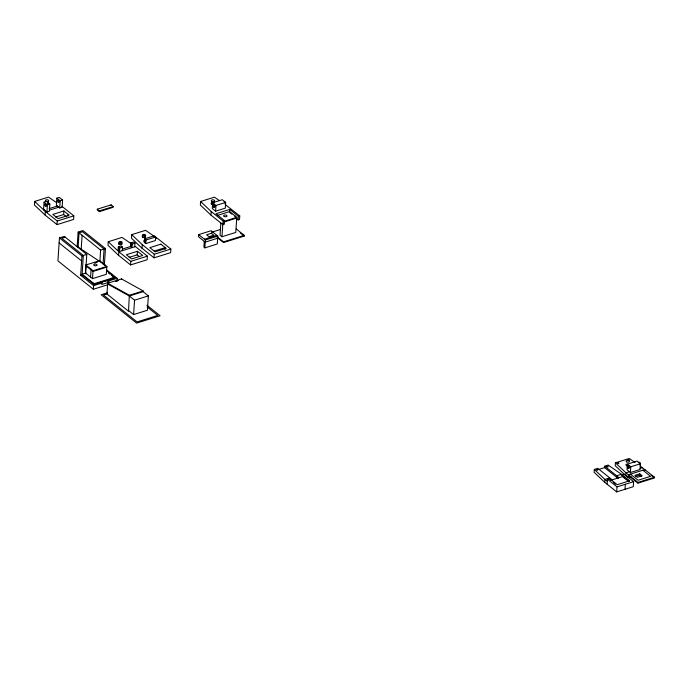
<?xml version="1.0" encoding="UTF-8"?>
<svg xmlns="http://www.w3.org/2000/svg" width="689" height="689" viewBox="0 0 689 689"><rect width="100%" height="100%" fill="white"/><g stroke="black" fill="none" stroke-linecap="round" stroke-linejoin="round"><path stroke-width="1.03" d="M85.918 265.799L85.514 273.791M128.567 310.532L129.334 295.271L107.691 283.239L106.976 294.005L128.524 311.256L128.567 310.532L133.606 314.563L147.42 310.239L148.376 295.882L143.105 291.662L143.157 290.947L121.514 278.916L107.691 283.239M107.665 284.772L93.368 289.251L57.928 260.881L59.443 237.92L64.284 236.413L86.788 254.413L85.557 273.068L92.507 278.632L106.321 274.308L106.847 266.41L99.664 260.666L85.849 264.989L85.798 265.704L92.981 271.457L106.804 267.134M93.368 289.251L93.601 285.651L80.673 275.307L81.948 255.938L59.443 237.92M56.903 202.859L48.506 197.106L34.691 201.429L34.45 205.021L45.043 215.037L57.015 224.623L73.594 219.438L73.835 215.846L61.864 206.261M44.053 202.135L43.579 209.318L46.93 211.997L49.35 211.239L49.823 204.065L46.473 201.377L44.053 202.135L47.403 204.822L46.93 211.997M45.043 215.037L45.276 211.445L34.691 201.429M47.886 203.298L48.015 201.386M56.834 198.139L56.36 205.313L59.71 208L62.131 207.243L62.604 200.068L59.254 197.381L56.834 198.139L60.184 200.818L59.71 208M57.015 224.623L57.247 221.031L45.276 211.445M66.523 216.846L63.646 214.546L63.888 210.963L52.829 214.417L58.1 218.637L69.158 215.175L63.888 210.963M68.082 216.208L68.202 214.408M104.375 264.895L105.46 248.574L82.947 230.557L78.115 232.072L77.159 246.429L99.733 261.476M78.115 247.196L79.071 232.839L82.525 231.754L104.073 249.005L103.057 264.309M81.181 249.22L82.112 235.268M106.829 270.863L114.805 277.254L114.762 277.977L94.031 284.462L82.06 274.877L83.335 255.49L61.786 238.256L65.24 237.162M90.586 277.099L91.112 269.201M92.507 278.632L93.032 270.734L85.849 264.989M97.287 209.189L97.244 209.904L99.38 211.618L113.194 207.294L113.246 206.571L111.11 204.866L97.287 209.189L99.423 210.894L99.38 211.618M94.031 284.462L94.074 283.739L82.103 274.153L86.056 272.922M78.115 232.072L100.62 250.09L99.862 261.57L101.533 262.914M100.939 282.301L101.894 283.058L101.8 284.497L108.716 282.335L108.81 280.905L107.854 280.139M104.935 264.877L104.883 265.601L103.384 264.395M108.233 241.744L107.992 245.336L118.586 255.352L130.557 264.938L147.145 259.744L147.377 256.153L135.406 246.576L118.827 251.761L108.233 241.744L122.056 237.421L131.289 243.751M111.058 205.58L111.11 204.866M118.319 246.808L119.757 247.954L119.516 251.545L118.077 250.391L118.319 246.808L121.083 245.939L122.513 247.093L122.28 250.675M119.025 244.233L119.128 242.795L120.506 242.364L121.462 243.131L121.367 244.569M116.923 281L117.104 278.313L106.597 269.899M118.586 255.352L118.827 251.761L130.798 261.346L130.557 264.938M121.462 279.631L121.514 278.916M130.755 242.916L132.193 244.061L131.952 247.652L130.514 246.507L130.755 242.916L133.52 242.046L134.958 243.2L134.717 246.791M131.702 234.648L131.47 238.239L142.055 248.255L154.035 257.832L170.614 252.648L170.855 249.056L158.883 239.479L145.525 230.324L131.702 234.648L142.296 244.664L154.267 254.25L154.035 257.832M139.35 256.584L137.197 254.861L137.43 251.27L126.38 254.732L131.642 258.943L142.701 255.49L137.43 251.27M133.606 314.563L134.553 300.206L129.291 295.986L107.639 283.954M142.502 237.137L142.597 235.698L143.984 235.268L144.94 236.034L144.845 237.472M142.055 248.255L142.296 244.664M144.552 238.842L144.311 242.433L145.749 243.579L155.43 240.556L155.662 236.964L154.224 235.819L144.552 238.842L145.99 239.996L145.749 243.579M165.093 249.418L165.214 247.627L154.164 251.08M219.429 200.594L214.425 197.166L200.602 201.489L200.37 205.081L210.955 215.089L222.926 224.674L224.313 224.244L224.554 220.652L215.933 213.754L229.747 209.43L238.368 216.329L238.136 219.92L239.514 219.49L239.755 215.898L225.277 204.599M204.271 241.365L203.892 247.11L204.848 247.876L217.285 243.984L217.81 236.086L211.101 230.72L198.665 234.613L198.527 236.766L205.227 242.132L217.664 238.239M204.848 247.876L205.374 239.979L198.665 234.613M211.592 201.102L211.402 203.978L212.78 203.539M210.955 215.089L211.196 211.506L200.602 201.489M212.634 202.764L212.255 208.509L215.605 211.187L225.286 208.164L225.665 202.42L222.314 199.732L212.634 202.764L215.993 205.443L215.605 211.187M213.805 203.35L213.934 201.438M220.868 222.892L220.049 235.199L221.97 236.732L235.793 232.408L236.792 217.336L229.609 211.583L217.758 215.287M221.97 236.732L222.857 223.4M222.926 224.674L223.167 221.083L211.196 211.506M236.293 228.963L244.276 235.354L244.225 236.077L223.494 242.562L223.546 241.839L217.156 236.732M229.558 212.307L229.747 209.43M234.828 216.518L234.871 215.803M612.151 479.837L597.785 468.339L594.323 469.416L594.133 472.292L604.727 482.309L616.698 491.894L633.286 486.701L633.613 481.68L624.036 474.006L621.969 474.661L621.917 475.376L629.582 481.508M618.162 478.476L604.597 467.616L604.692 466.177L608.146 465.092L621.504 474.247L616.664 475.763L616.569 477.193M604.727 482.309L604.916 479.432L594.323 469.416M607.121 484.221L607.457 479.199L609.524 478.545L617.189 484.686L629.625 480.793L621.969 474.661M609.481 479.268L609.524 478.545M635.069 462.508L629.221 458.504L615.406 462.827L615.208 465.695L625.044 474.997M616.698 491.894L617.034 486.865L607.457 479.199M624.992 489.293L625.328 484.272M627.438 464.102L627.05 469.846L630.409 472.525L640.081 469.502L640.46 463.757L637.11 461.079L627.438 464.102L630.788 466.789L630.409 472.525M631.098 476.728L628.196 477.632L628.385 474.755L644.973 469.571L644.921 470.294M640.072 465.936L654.55 477.236L654.498 477.959L637.919 483.144L637.962 482.429L625.991 472.843L615.406 462.827M641.278 476.435L639.676 475.16L639.762 473.868L634.931 475.376L637.325 477.296L642.157 475.78L639.762 473.868M144.673 240.831C145.551 239.212 146.016 243.45 144.785 241.451M155.094 237.335C155.886 236.542 156.481 239.307 155.404 238.627M81.948 255.938L86.788 254.413M47.403 204.822L49.823 204.065M60.184 200.818L62.604 200.068M44.01 210.248L44.535 210.085M49.229 208.612L57.316 206.08M49.703 210.067L58.754 207.234M55.611 217.061L63.646 214.546M57.247 221.031L73.835 215.846M99.423 210.894L113.246 206.571M215.993 205.443L225.665 202.42M100.62 250.09L105.46 248.574M119.757 247.954L122.513 247.093M132.193 244.061L134.958 243.2M145.99 239.996L155.662 236.964M117.552 250.555L118.077 250.391M122.78 248.927L130.514 246.507M223.167 221.083L224.554 220.652M238.368 216.329L239.755 215.898M223.959 221.35L236.792 217.336M223.908 222.065L236.74 218.051M94.686 262.922L97.649 262.001M129.153 257.376L137.197 254.861M211.566 232.253L220.454 229.48M93.032 270.734L106.847 266.41M130.798 261.346L147.377 256.153M154.267 254.25L170.855 249.056M204.418 239.212L216.854 235.319M205.374 239.979L217.81 236.086M223.546 241.839L244.276 235.354M94.074 283.739L114.805 277.254M100.646 282.473L106.571 280.621L108.716 282.335M93.601 285.651L101.894 283.058M108.81 280.905L117.104 278.313M115.537 281.482L118.499 280.561M107.312 292.834L101.18 294.754L136.62 323.115L160.115 315.769L146.921 305.21M106.976 294.005L103.522 295.081L137.042 321.918L157.772 315.433L147.102 306.889M129.334 295.271L143.157 290.947M129.291 295.986L143.105 291.662M134.553 300.206L148.376 295.882M598.672 469.467L604.597 467.616M630.788 466.789L640.46 463.757M609.756 477.925L604.916 479.432L607.31 481.353M629.445 471.758L625.991 472.843L625.801 475.711L628.196 477.632M639.986 468.468L642.579 467.659M621.917 475.376L622.606 475.16M610.42 480.379L622.511 476.599L628.644 481.499M635.809 476.366L639.676 475.16M617.034 486.865L633.613 481.68M637.962 482.429L654.55 477.236M80.673 275.307L82.06 274.877M651.312 475.401L652.905 476.676M642.897 470.217L650.562 476.357L638.126 480.242L630.461 474.11M628.342 475.479L637.919 483.144M604.692 466.177L619.058 477.675M613.313 482.334L615.613 484.178M230.315 212.91L231.814 214.107M236.603 218.697L238.136 219.92M240.237 232.882L244.225 236.077M217.113 237.447L223.494 242.562M56.972 206.192L58.41 207.346M108.38 272.861L109.973 274.144M111.566 275.419L114.762 277.977M59.125 242.941L81.629 260.959M144.974 236.086A1.688 0.878 3.8 0 1 144.449 237.559A1.688 0.878 3.8 0 1 142.227 236.465M121.497 243.183A1.688 0.878 3.8 0 1 121.781 244.371A1.688 0.878 3.8 0 1 119.559 244.517A1.688 0.878 3.8 0 1 118.887 243.355M47.911 203.324A1.266 0.646 72.6 0 1 48.282 203.625M628.342 466.048A1.266 0.646 72.6 0 1 629.272 465.988A1.266 0.646 72.6 0 1 629.694 467.71A1.266 0.646 72.6 0 1 628.764 467.771M638.229 462.689A1.266 0.646 72.6 0 1 638.574 462.663M628.144 465.738A1.688 0.878 3.8 0 1 626.086 465.213A1.688 0.878 3.8 0 1 626.62 464.119M639.048 462.698A1.266 0.646 72.6 0 1 639.926 462.569A1.266 0.646 72.6 0 1 640.434 464.197A1.266 0.646 72.6 0 1 639.659 464.61M224.106 201.489A1.266 0.646 72.6 0 1 225.122 202.299A1.266 0.646 72.6 0 1 225.019 203.823M212.479 204.392A1.688 0.878 3.8 0 1 211.127 203.307M211.497 202.91A1.688 0.878 3.8 0 1 211.824 202.773M213.521 205.064A1.266 0.646 72.6 0 1 214.753 205.546A1.266 0.646 72.6 0 1 214.313 207.088M213.943 206.786A1.266 0.646 72.6 0 1 213.633 206.252M95.237 283.515A1.688 0.878 3.8 0 1 94.806 283.541M93.282 283.093A1.688 0.878 3.8 0 1 93.084 282.878M112.531 278.098A1.688 0.878 3.8 0 1 111.816 278.322M596.424 469.717C597.854 471.526 598.638 468.417 596.424 469.717M606.794 466.479C608.223 468.287 609.007 465.17 606.794 466.479M617.499 463.129C618.929 464.937 619.712 461.819 617.499 463.129M627.868 459.882C629.298 461.69 630.082 458.581 627.868 459.882M118.465 248.634C118.629 251.649 120.256 248.066 118.465 248.634M130.901 244.724C131.031 247.73 132.719 244.233 130.901 244.724M144.01 240.874C144.139 243.872 145.827 240.375 144.01 240.874M160.907 244.173L149.849 247.635L155.12 251.847L166.178 248.393L160.907 244.173M211.428 233.287L206.588 234.794L208.982 236.715L213.823 235.199L211.428 233.287M142.89 235.879A1.688 0.878 3.8 0 0 145.637 235.5A1.688 0.878 3.8 0 0 143.415 234.415A1.688 0.878 3.8 0 0 142.89 235.879M119.421 242.976A1.688 0.878 3.8 0 0 122.16 242.597A1.688 0.878 3.8 0 0 119.938 241.512A1.688 0.878 3.8 0 0 119.421 242.976M45.974 201.231A1.688 0.878 3.8 0 0 48.712 200.852A1.688 0.878 3.8 0 0 46.49 199.767A1.688 0.878 3.8 0 0 45.974 201.231M57.678 200.697A1.266 0.646 72.6 0 0 58.694 202.497A1.266 0.646 72.6 0 0 58.815 200.628A1.266 0.646 72.6 0 0 57.678 200.697M44.888 204.702A1.266 0.646 72.6 0 0 45.905 206.493A1.266 0.646 72.6 0 0 46.034 204.624A1.266 0.646 72.6 0 0 44.888 204.702M627.257 466.625A1.266 0.646 72.6 0 0 628.273 468.425A1.266 0.646 72.6 0 0 628.402 466.556A1.266 0.646 72.6 0 0 627.257 466.625M626.732 461.906A1.688 0.878 3.8 0 0 629.47 461.527A1.688 0.878 3.8 0 0 627.248 460.441A1.688 0.878 3.8 0 0 626.732 461.906M211.885 201.283A1.688 0.878 3.8 0 0 214.632 200.904A1.688 0.878 3.8 0 0 212.41 199.819A1.688 0.878 3.8 0 0 211.885 201.283M212.789 205.537A1.266 0.646 72.6 0 0 213.797 207.337A1.266 0.646 72.6 0 0 213.926 205.468A1.266 0.646 72.6 0 0 212.789 205.537M224.244 216.467A1.688 0.878 3.8 0 0 226.982 216.088A1.688 0.878 3.8 0 0 224.76 215.002A1.688 0.878 3.8 0 0 224.244 216.467M94.307 265.549A1.688 0.878 3.8 0 0 97.046 265.17A1.688 0.878 3.8 0 0 94.824 264.085A1.688 0.878 3.8 0 0 94.307 265.549"/></g></svg>
